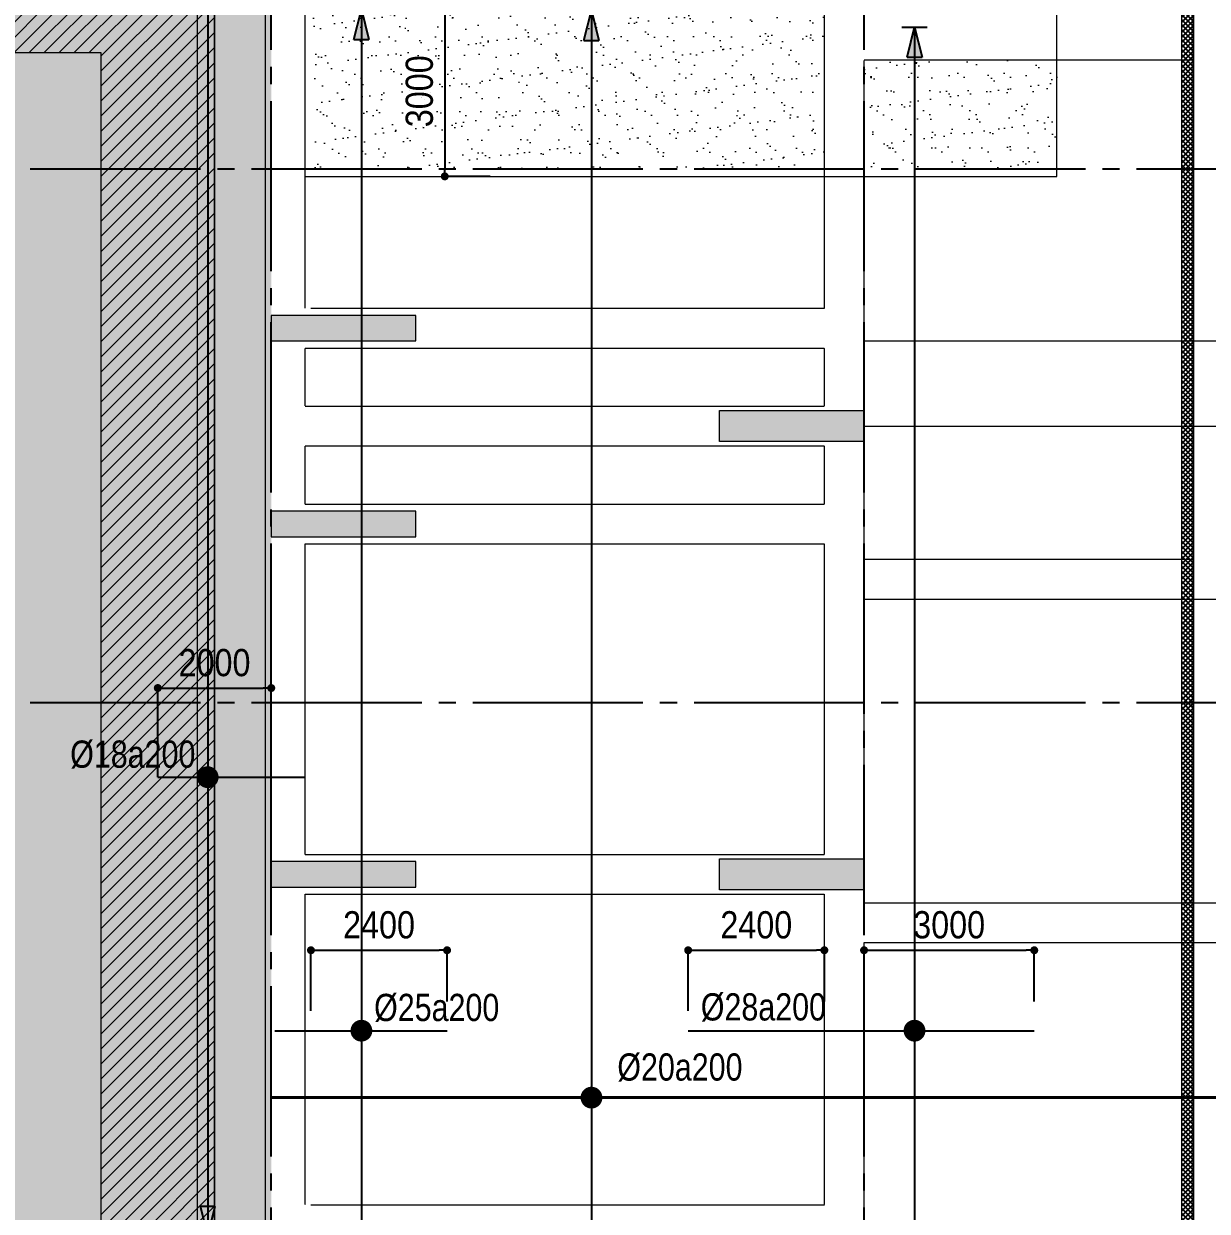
# Model space of a CAD drawing. Header units: millimetres. Extents: x -3819597 to -2591384, y 582389 to 820195.
# Drawn here: x -3676008 to -3655145, y 717169 to 738096 of the extents above; entities that cross this region are included whole.
import ezdxf
from ezdxf.enums import TextEntityAlignment as Align

# ---------------------------------------------------------------- set-up
doc = ezdxf.new("R2010")
doc.units = ezdxf.units.MM
doc.header["$MEASUREMENT"] = 0
for name, pattern in [('CENTER', [2, 1.25, -0.25, 0.25, -0.25]), ('CHG_XX_Damsan_Ham 2$0$CHG_XX_Damsan_Ham 2$0$HIDDEN', [0.375, 0.25, -0.125]), ('CHG_XX_Luoi truc$0$MB_Luoi truc$0$Center101', [13, 10, -1, 1, -1]), ('HIDDEN', [0.375, 0.25, -0.125])]:
    doc.linetypes.add(name, pattern=pattern)
doc.layers.get('0').update_dxf_attribs({"lineweight": 9})
doc.layers.get('Defpoints').update_dxf_attribs({"color": 10, "lineweight": 0})
for name, color, linetype in [('02HN. TEXT B', 1, 'Continuous'), ('08HN. SSS X', 6, 'Continuous'), ('12HN. GRID', 1, 'CENTER'), ("CHG_XX_Damsan_Ham 2$0$CHG_XX_Damsan_Ham 2$0$'S_General_Hatch_8", 8, 'Continuous'), ('CHG_XX_Damsan_Ham 2$0$DTE-MEP-REVISION-1', 2, 'Continuous'), ('CHG_XX_Luoi truc$0$Grid', 34, 'Continuous'), ('CHG_XX_Luoi truc$0$Grid Line', 8, 'CHG_XX_Luoi truc$0$MB_Luoi truc$0$Center101'), ('dim', 51, 'Continuous')]:
    doc.layers.add(name, color=color, linetype=linetype)
for name, color, linetype, lineweight in [('CHG_XX_Cot_Ham 2$0$COT', 5, 'Continuous', 13), ('CHG_XX_Cot_Ham 2$0$NS-Pier-H2', 150, 'Continuous', 13), ('CHG_XX_Cot_Ham 2$0$NS-Pier-H2 @ 1', 150, 'Continuous', 13), ('CHG_XX_Cot_Ham 2$0$NS-Pier-H2 @ 150', 150, 'Continuous', 13), ("CHG_XX_Damsan_Ham 2$0$CHG_XX_Damsan_Ham 2$0$'S_General_Hidden_1 Thin", 1, 'CHG_XX_Damsan_Ham 2$0$CHG_XX_Damsan_Ham 2$0$HIDDEN', 18), ('CHG_XX_Damsan_Ham 2$0$CHG_XX_Damsan_Ham 2$0$DBAO', 3, 'Continuous', 13), ('CHG_XX_Damsan_Ham 2$0$CHG_XX_Damsan_Ham 2$0$DTE-MEP-H-SLAB TEXT', 3, 'Continuous', 0), ('CHG_XX_Damsan_Ham 2$0$CHG_XX_Damsan_Ham 2$0$HATCH', 154, 'Continuous', 9), ('CHG_XX_Damsan_Ham 2$0$CHG_XX_Damsan_Ham 2$0$mach ngung thi cong', 6, 'Continuous', 13), ('CHG_XX_Damsan_Ham 2$0$CHG_XX_Damsan_Ham 2$0$Start hatch', 8, 'Continuous', 25), ('CHG_XX_Damsan_Ham 2$0$DTE-MEP-H-SLAB TEXT', 3, 'Continuous', 0), ('CHG_XX_Damsan_Ham 2$0$HATCH', 57, 'Continuous', 9), ('CHG_XX_Damsan_Ham 2$0$mach ngung thi cong', 6, 'Continuous', 13), ('thep chay suot', 5, 'HIDDEN', 40)]:
    doc.layers.add(name, color=color, linetype=linetype, lineweight=lineweight)
doc.styles.add('[HN042014]STYLE', font='arial.ttf', dxfattribs={"width": 0.8})
doc.styles.add('CHG_XX_Luoi truc$0$MB_Luoi truc$0$Grid A-F$0$VNI-HelveCB', font='VHELVCB_0.TTF')
doc.styles.add('MB_Luoi truc$0$Arial_C', font='arial.ttf', dxfattribs={"width": 0.85})
doc.dimstyles.new('200', dxfattribs={"dimscale": 200, "dimtxt": 2.4, "dimasz": 0.7, "dimexe": 0.0003, "dimexo": 0, "dimgap": 1, "dimtad": 1, "dimdec": 0, "dimzin": 12, "dimdsep": 46, "dimtxsty": 'MB_Luoi truc$0$Arial_C', "dimblk": 'MB_Luoi truc$0$_Dot', "dimcen": 0.5, "dimclrd": 256, "dimclre": 8, "dimclrt": 1, "dimadec": 0, "dimazin": 0, "dimtfac": 1, "dimtdec": 0, "dimtix": 1, "dimtmove": 2, "dimatfit": 3, "dimldrblk": 'MB_Luoi truc$0$HTT Arrow 30', "dimfxl": 1, "dimtolj": 1, "dimtzin": 0, "dimlwe": -1, "dimarcsym": 0})
pattern_1 = [(45, (273994.73, -8650), (-44.194174, 44.194174), []), (135, (273994.73, -8650), (-44.194174, -44.194174), [])]

# ---------------------------------------------------------------- blocks, each defined once
blk = doc.blocks.new('MB_Luoi truc$0$_Dot')
at = {"color": 0, "linetype": 'ByBlock', "lineweight": -2}
blk.add_line((-0.5, 0), (-1, 0), dxfattribs=at)
at = {"color": 0, "linetype": 'ByBlock', "const_width": 0.5}
blk.add_lwpolyline([(-0.25, 0, 1), (0.25, 0, 1)], format="xyb", close=True, dxfattribs=at)
blk = doc.blocks.new('*D510')
at = {"layer": 'Defpoints', "color": 0, "ltscale": 1500, "transparency": 16777216}
for p in [(-3667786, 738406), (-3668586, 735406), (-3667786, 735406)]:
    blk.add_point(p, dxfattribs=at)
at = {"layer": 'dim', "color": 8, "ltscale": 1500, "transparency": 16777216}
for p, q in [((-3667786, 738406), (-3668586, 738406)), ((-3667786, 735406), (-3668586, 735406))]:
    blk.add_line(p, q, dxfattribs=at)
at = {"layer": 'dim', "lineweight": -2, "ltscale": 1500, "transparency": 16777216}
blk.add_line((-3668586, 738266), (-3668586, 735546), dxfattribs=at)
at = {"layer": 'dim', "lineweight": -2, "ltscale": 1500, "transparency": 16777216, "xscale": 140, "yscale": 140, "zscale": 140}
for p, rotation in [((-3668586, 738406), 90), ((-3668586, 735406), 270)]:
    blk.add_blockref('MB_Luoi truc$0$_Dot', p, dxfattribs=dict(at, rotation=rotation))
at = {"layer": 'dim', "color": 1, "ltscale": 1500, "transparency": 16777216, "insert": (-3669032, 736906), "char_height": 480, "attachment_point": 5, "rotation": 90, "style": 'MB_Luoi truc$0$Arial_C'}
blk.add_mtext('\\A1;3000', dxfattribs=at)
blk = doc.blocks.new('MB_Luoi truc$0$HTT Arrow 30')
blk.add_hatch(color=256).paths.add_polyline_path([(-2.5, 0.375), (-2.5, -0.375), (0, 0)])
at = {"color": 0, "linetype": 'ByBlock', "lineweight": -2}
for p, q in [((0, 0), (-2.5, 0.375)), ((-2.5, -0.375), (-2.5, 0.375)), ((0, 0), (-2.5, -0.375))]:
    blk.add_line(p, q, dxfattribs=at)
blk = doc.blocks.new('*D651')
at = {"layer": 'Defpoints', "color": 0, "ltscale": 1500, "transparency": 16777216}
for p in [(-3668545, 721768), (-3668545, 720864), (-3670945, 720703)]:
    blk.add_point(p, dxfattribs=at)
at = {"layer": 'dim', "color": 8, "ltscale": 1500, "transparency": 16777216}
for p, q in [((-3670945, 720703), (-3670945, 721768)), ((-3668545, 720864), (-3668545, 721768))]:
    blk.add_line(p, q, dxfattribs=at)
at = {"layer": 'dim', "lineweight": -2, "ltscale": 1500, "transparency": 16777216}
blk.add_line((-3670805, 721768), (-3668685, 721768), dxfattribs=at)
at = {"layer": 'dim', "lineweight": -2, "ltscale": 1500, "transparency": 16777216, "xscale": 140, "yscale": 140, "zscale": 140, "rotation": 180}
blk.add_blockref('MB_Luoi truc$0$_Dot', (-3670945, 721768), dxfattribs=at)
at = {"layer": 'dim', "lineweight": -2, "ltscale": 1500, "transparency": 16777216, "xscale": 140, "yscale": 140, "zscale": 140}
blk.add_blockref('MB_Luoi truc$0$_Dot', (-3668545, 721768), dxfattribs=at)
at = {"layer": 'dim', "color": 1, "ltscale": 1500, "transparency": 16777216, "insert": (-3669745, 722213), "char_height": 480, "attachment_point": 5, "style": 'MB_Luoi truc$0$Arial_C'}
blk.add_mtext('\\A1;2400', dxfattribs=at)
blk = doc.blocks.new('*U652')
at = {"layer": '12HN. GRID', "linetype": 'Continuous'}
h = blk.add_hatch(color=256, dxfattribs=at)
h.dxf.hatch_style = 1
h.paths.add_polyline_path([(-44, 5823.4), (44, 5823.4), (0, 5999.4)])
at = {"layer": '08HN. SSS X', "linetype": 'ByBlock', "ltscale": 10}
for p, q in [((-509.4, 0), (503.6, 0)), ((-509.4, 0), (-509.4, 0)), ((503.6, 0), (503.6, 0))]:
    blk.add_line(p, q, dxfattribs=at)
at = {"layer": '12HN. GRID', "linetype": 'Continuous'}
for p, q in [((-44, 5823.4), (0, 5999.4)), ((0, 5999.4), (0, -4181.4)), ((0, 5999.4), (44, 5823.4)), ((-44, 5823.4), (44, 5823.4))]:
    blk.add_line(p, q, dxfattribs=at)
at = {"layer": '12HN. GRID', "linetype": 'Continuous', "const_width": 64, "flags": 128}
blk.add_lwpolyline([(-32, 0, 1), (32, 0, 1)], format="xyb", close=True, dxfattribs=at)
at = {"layer": '02HN. TEXT B', "linetype": 'ByBlock', "style": '[HN042014]STYLE', "width": 0.8, "flags": 8}
blk.add_attdef('1', text='', height=160, dxfattribs=at).set_placement((74.5, 136.6), align=Align.MIDDLE_LEFT)
blk.add_attdef('0', text='', height=160, dxfattribs=at).set_placement((1102.5, 160), align=Align.MIDDLE_CENTER)
at = {"layer": 'Defpoints', "color": 9, "linetype": 'ByBlock', "style": '[HN042014]STYLE', "width": 0.8, "flags": 9}
for tag, p in [('2', (3205.6, 13096.3)), ('3', (3205.6, 12691.5)), ('4', (3205.6, 12286.7)), ('5', (3205.6, 11896.3))]:
    blk.add_attdef(tag, text='', height=250, dxfattribs=at).set_placement(p, align=Align.MIDDLE_CENTER)
blk = doc.blocks.new('*D653')
at = {"layer": 'Defpoints', "color": 0, "ltscale": 1500, "transparency": 16777216}
for p in [(-3661895, 721768), (-3661895, 720864), (-3664296, 720703)]:
    blk.add_point(p, dxfattribs=at)
at = {"layer": 'dim', "color": 8, "ltscale": 1500, "transparency": 16777216}
for p, q in [((-3664296, 720703), (-3664296, 721768)), ((-3661895, 720864), (-3661895, 721768))]:
    blk.add_line(p, q, dxfattribs=at)
at = {"layer": 'dim', "lineweight": -2, "ltscale": 1500, "transparency": 16777216}
blk.add_line((-3664156, 721768), (-3662035, 721768), dxfattribs=at)
at = {"layer": 'dim', "lineweight": -2, "ltscale": 1500, "transparency": 16777216, "xscale": 140, "yscale": 140, "zscale": 140, "rotation": 180}
blk.add_blockref('MB_Luoi truc$0$_Dot', (-3664296, 721768), dxfattribs=at)
at = {"layer": 'dim', "lineweight": -2, "ltscale": 1500, "transparency": 16777216, "xscale": 140, "yscale": 140, "zscale": 140}
blk.add_blockref('MB_Luoi truc$0$_Dot', (-3661895, 721768), dxfattribs=at)
at = {"layer": 'dim', "color": 1, "ltscale": 1500, "transparency": 16777216, "insert": (-3663095, 722213), "char_height": 480, "attachment_point": 5, "style": 'MB_Luoi truc$0$Arial_C'}
blk.add_mtext('\\A1;2400', dxfattribs=at)
blk = doc.blocks.new('*D654')
at = {"layer": 'Defpoints', "color": 0, "ltscale": 1500, "transparency": 16777216}
for p in [(-3658195, 721768), (-3658195, 720864), (-3661195, 720703)]:
    blk.add_point(p, dxfattribs=at)
at = {"layer": 'dim', "color": 8, "ltscale": 1500, "transparency": 16777216}
for p, q in [((-3661195, 720703), (-3661195, 721768)), ((-3658195, 720864), (-3658195, 721768))]:
    blk.add_line(p, q, dxfattribs=at)
at = {"layer": 'dim', "lineweight": -2, "ltscale": 1500, "transparency": 16777216}
blk.add_line((-3661055, 721768), (-3658335, 721768), dxfattribs=at)
at = {"layer": 'dim', "lineweight": -2, "ltscale": 1500, "transparency": 16777216, "xscale": 140, "yscale": 140, "zscale": 140, "rotation": 180}
blk.add_blockref('MB_Luoi truc$0$_Dot', (-3661195, 721768), dxfattribs=at)
at = {"layer": 'dim', "lineweight": -2, "ltscale": 1500, "transparency": 16777216, "xscale": 140, "yscale": 140, "zscale": 140}
blk.add_blockref('MB_Luoi truc$0$_Dot', (-3658195, 721768), dxfattribs=at)
at = {"layer": 'dim', "color": 1, "ltscale": 1500, "transparency": 16777216, "insert": (-3659695, 722214), "char_height": 480, "attachment_point": 5, "style": 'MB_Luoi truc$0$Arial_C'}
blk.add_mtext('\\A1;3000', dxfattribs=at)
blk = doc.blocks.new('*U655')
at = {"layer": '12HN. GRID', "linetype": 'Continuous'}
h = blk.add_hatch(color=256, dxfattribs=at)
h.dxf.hatch_style = 1
h.paths.add_polyline_path([(-44, 5719.1), (44, 5719.1), (0, 5895.1)])
at = {"layer": '08HN. SSS X', "linetype": 'ByBlock', "ltscale": 10}
for p, q in [((-1330, 0), (703.6, 0)), ((-1330, 0), (-1330, 0)), ((703.6, 0), (703.6, 0))]:
    blk.add_line(p, q, dxfattribs=at)
at = {"layer": '12HN. GRID', "linetype": 'Continuous'}
for p, q in [((-75, 5895.1), (75, 5895.1)), ((-44, 5719.1), (0, 5895.1)), ((0, 5895.1), (0, -4181.4)), ((0, 5895.1), (44, 5719.1)), ((-44, 5719.1), (44, 5719.1))]:
    blk.add_line(p, q, dxfattribs=at)
at = {"layer": '12HN. GRID', "linetype": 'Continuous', "const_width": 64, "flags": 128}
blk.add_lwpolyline([(-32, 0, 1), (32, 0, 1)], format="xyb", close=True, dxfattribs=at)
at = {"layer": '02HN. TEXT B', "linetype": 'ByBlock', "style": '[HN042014]STYLE', "width": 0.8, "flags": 8}
blk.add_attdef('1', text='', height=160, dxfattribs=at).set_placement((-1255.7, 140), align=Align.MIDDLE_LEFT)
blk.add_attdef('0', text='', height=160, dxfattribs=at).set_placement((1102.5, 160), align=Align.MIDDLE_CENTER)
at = {"layer": 'Defpoints', "color": 9, "linetype": 'ByBlock', "style": '[HN042014]STYLE', "width": 0.8, "flags": 9}
for tag, p in [('2', (3205.6, 13096.3)), ('3', (3205.6, 12691.5)), ('4', (3205.6, 12286.7)), ('5', (3205.6, 11896.3))]:
    blk.add_attdef(tag, text='', height=250, dxfattribs=at).set_placement(p, align=Align.MIDDLE_CENTER)
blk = doc.blocks.new('*U715')
at = {"layer": '12HN. GRID', "linetype": 'Continuous'}
h = blk.add_hatch(color=256, dxfattribs=at)
h.dxf.hatch_style = 1
h.paths.add_polyline_path([(-44, 6210.8), (44, 6210.8), (0, 6386.8)])
for p, q in [((-44, 6210.8), (0, 6386.8)), ((0, 6386.8), (0, -3788.2)), ((0, 6386.8), (44, 6210.8)), ((-44, 6210.8), (44, 6210.8))]:
    blk.add_line(p, q, dxfattribs=at)
at = {"layer": '12HN. GRID', "linetype": 'Continuous', "const_width": 64, "flags": 128}
blk.add_lwpolyline([(-32, 0, 1), (32, 0, 1)], format="xyb", close=True, dxfattribs=at)
at = {"layer": 'thep chay suot', "linetype": 'HIDDEN', "ltscale": 10}
blk.add_line((-1881.7, 0), (7813.2, 0), dxfattribs=at)
at = {"layer": 'thep chay suot', "linetype": 'ByBlock', "ltscale": 0.001}
blk.add_line((-1881.7, 0), (-1881.7, 0), dxfattribs=at)
at = {"layer": '02HN. TEXT B', "linetype": 'ByBlock', "style": '[HN042014]STYLE', "width": 0.8, "flags": 8}
blk.add_attdef('0', text='', height=160, dxfattribs=at).set_placement((-351.3, 260), align=Align.MIDDLE_CENTER)
blk.add_attdef('1', text='', height=160, dxfattribs=at).set_placement((151.8, 180), align=Align.MIDDLE_LEFT)
at = {"layer": 'Defpoints', "color": 9, "linetype": 'ByBlock', "style": '[HN042014]STYLE', "width": 0.8, "flags": 9}
for tag, p in [('2', (-15733.8, -1000)), ('3', (-15733.8, -1404.8)), ('4', (-15733.8, -1809.5)), ('5', (-15733.8, -2200))]:
    blk.add_attdef(tag, text='', height=250, dxfattribs=at).set_placement(p, align=Align.MIDDLE_CENTER)
blk = doc.blocks.new('*U739')
at = {"layer": '12HN. GRID', "linetype": 'Continuous'}
h = blk.add_hatch(color=256, dxfattribs=at)
h.dxf.hatch_style = 1
h.paths.add_polyline_path([(0, -2695.7), (44, -2519.7), (-44, -2519.7)])
at = {"layer": '08HN. SSS X', "linetype": 'ByBlock', "ltscale": 10}
for p, q in [((-293.4, 0), (567.2, 0)), ((-293.4, 0), (-293.4, 0)), ((567.2, 0), (567.2, 0))]:
    blk.add_line(p, q, dxfattribs=at)
at = {"layer": '12HN. GRID', "linetype": 'Continuous'}
for p, q in [((0, 5704.2), (0, -2695.7)), ((-44, -2519.7), (44, -2519.7)), ((-44, -2519.7), (0, -2695.7)), ((0, -2695.7), (44, -2519.7))]:
    blk.add_line(p, q, dxfattribs=at)
at = {"layer": '12HN. GRID', "linetype": 'Continuous', "const_width": 64, "flags": 128}
blk.add_lwpolyline([(-32, 0, 1), (32, 0, 1)], format="xyb", close=True, dxfattribs=at)
at = {"layer": '02HN. TEXT B', "linetype": 'ByBlock', "style": '[HN042014]STYLE', "width": 0.8, "flags": 8}
blk.add_attdef('1', text='', height=160, dxfattribs=at).set_placement((-808, 135.3), align=Align.MIDDLE_LEFT)
blk.add_attdef('0', text='', height=160, dxfattribs=at).set_placement((1102.5, 160), align=Align.MIDDLE_CENTER)
at = {"layer": 'Defpoints', "color": 9, "linetype": 'ByBlock', "style": '[HN042014]STYLE', "width": 0.8, "flags": 9}
for tag, p in [('2', (3368.8, 12888.4)), ('3', (3368.8, 12483.6)), ('4', (3368.8, 12078.9)), ('5', (3368.8, 11688.4))]:
    blk.add_attdef(tag, text='', height=250, dxfattribs=at).set_placement(p, align=Align.MIDDLE_CENTER)
blk = doc.blocks.new('*D738')
at = {"layer": 'Defpoints', "color": 0, "ltscale": 1500, "transparency": 16777216}
for p in [(-3671645, 726389), (-3673645, 724818), (-3671645, 724818)]:
    blk.add_point(p, dxfattribs=at)
at = {"layer": 'dim', "color": 8, "ltscale": 1500, "transparency": 16777216}
for p, q in [((-3673645, 724818), (-3673645, 726389)), ((-3671645, 724818), (-3671645, 726389))]:
    blk.add_line(p, q, dxfattribs=at)
at = {"layer": 'dim', "lineweight": -2, "ltscale": 1500, "transparency": 16777216}
blk.add_line((-3673505, 726389), (-3671785, 726389), dxfattribs=at)
at = {"layer": 'dim', "lineweight": -2, "ltscale": 1500, "transparency": 16777216, "xscale": 140, "yscale": 140, "zscale": 140, "rotation": 180}
blk.add_blockref('MB_Luoi truc$0$_Dot', (-3673645, 726389), dxfattribs=at)
at = {"layer": 'dim', "lineweight": -2, "ltscale": 1500, "transparency": 16777216, "xscale": 140, "yscale": 140, "zscale": 140}
blk.add_blockref('MB_Luoi truc$0$_Dot', (-3671645, 726389), dxfattribs=at)
at = {"layer": 'dim', "color": 1, "ltscale": 1500, "transparency": 16777216, "insert": (-3672645, 726834), "char_height": 480, "attachment_point": 5, "style": 'MB_Luoi truc$0$Arial_C'}
blk.add_mtext('\\A1;2000', dxfattribs=at)
blk = doc.blocks.new('*U1035')
at = {"layer": 'CHG_XX_Cot_Ham 2$0$NS-Pier-H2 @ 1'}
h = blk.add_hatch(color=256, dxfattribs=at)
h.dxf.hatch_style = 1
h.paths.add_polyline_path([(450, 0), (0, 0), (0, -2550), (450, -2550)])
at = {"layer": 'CHG_XX_Cot_Ham 2$0$NS-Pier-H2 @ 150'}
h = blk.add_hatch(color=256, dxfattribs=at)
h.dxf.hatch_style = 1
h.paths.add_polyline_path([(450, 0), (0, 0), (0, -2550), (450, -2550)])
blk = doc.blocks.new('CHG_XX_Cot_Ham 2$0$Block A_C450x2250')
at = {"layer": 'CHG_XX_Cot_Ham 2$0$NS-Pier-H2'}
blk.add_lwpolyline([(450, -2550), (0, -2550), (0, 0), (450, 0)], close=True, dxfattribs=at)
blk.add_blockref('*U1035', (0, 0), dxfattribs=at)
blk = doc.blocks.new('*U1038')
at = {"layer": 'CHG_XX_Cot_Ham 2$0$NS-Pier-H2 @ 1'}
h = blk.add_hatch(color=256, dxfattribs=at)
h.dxf.hatch_style = 1
h.paths.add_polyline_path([(550, 0), (0, 0), (0, -2550), (550, -2550)])
at = {"layer": 'CHG_XX_Cot_Ham 2$0$NS-Pier-H2 @ 150'}
h = blk.add_hatch(color=256, dxfattribs=at)
h.dxf.hatch_style = 1
h.paths.add_polyline_path([(550, 0), (0, 0), (0, -2550), (550, -2550)])
blk = doc.blocks.new('CHG_XX_Cot_Ham 2$0$550x2550')
at = {"layer": 'CHG_XX_Cot_Ham 2$0$NS-Pier-H2'}
blk.add_lwpolyline([(550, -2550), (0, -2550), (0, 0), (550, 0)], close=True, dxfattribs=at)
blk.add_blockref('*U1038', (0, 0), dxfattribs=at)
blk = doc.blocks.new('*U1029')
at = {"layer": 'CHG_XX_Luoi truc$0$Grid Line'}
blk.add_line((0, 0), (0, 608), dxfattribs=at)
at = {"layer": 'CHG_XX_Luoi truc$0$Grid', "lineweight": -2, "style": 'CHG_XX_Luoi truc$0$MB_Luoi truc$0$Grid A-F$0$VNI-HelveCB'}
for tag, p in [('GRIDSUB', (0, 617)), ('GRID', (0, -9))]:
    blk.add_attdef(tag, text='', height=5, dxfattribs=at).set_placement(p, align=Align.MIDDLE)
blk = doc.blocks.new('*U1031')
at = {"layer": 'CHG_XX_Luoi truc$0$Grid Line'}
blk.add_line((0, 0), (0, 438), dxfattribs=at)
at = {"layer": 'CHG_XX_Luoi truc$0$Grid', "lineweight": -2, "style": 'CHG_XX_Luoi truc$0$MB_Luoi truc$0$Grid A-F$0$VNI-HelveCB'}
for tag, p in [('GRIDSUB', (0, 447)), ('GRID', (0, -9))]:
    blk.add_attdef(tag, text='', height=5, dxfattribs=at).set_placement(p, align=Align.MIDDLE)
blk = doc.blocks.new('CHG_XX_Luoi truc')
at = {"layer": 'CHG_XX_Luoi truc$0$Grid', "xscale": 300, "yscale": 300, "zscale": 300}
for p in [(76850, -12747), (87300, -12747)]:
    blk.add_blockref('*U1029', p, dxfattribs=at)
at = {"layer": 'CHG_XX_Luoi truc$0$Grid', "xscale": 300.0000000000013, "yscale": 300.0000000000013, "zscale": 300.0000000000013, "rotation": 90}
for p in [(110703, 125550), (110703, 116150)]:
    blk.add_blockref('*U1031', p, dxfattribs=at)
blk = doc.blocks.new('CHG_XX_Cot_Ham 2')
at = {"layer": 'CHG_XX_Cot_Ham 2$0$NS-Pier-H2'}
h = blk.add_hatch(color=256, dxfattribs=at)
h.dxf.hatch_style = 1
h.paths.add_polyline_path([(99639.2, 163400), (-10900, 163400), (-10900, 85450), (-300, 85450), (-300, 84050), (32350, 84050), (32350, -9000), (103575.5, -9000), (106050, -6022), (106050, 158254.3)])
h.paths.add_polyline_path([(99533.7, 163100), (105750, 158110.4), (105750, 90450), (105650, 90450), (105750, 90450), (105750, 13850), (105750, 13722.3), (105750, -5913.6), (103434.7, -8700), (93599.8, -8700), (93299.8, -8700), (32650, -8700), (32650, 84350), (0, 84350), (0, 85750), (-10600, 85750), (-10600, 163100), (93600, 163100)], flags=16)
at = {"layer": 'CHG_XX_Cot_Ham 2$0$COT', "xscale": -1, "rotation": 90}
for p in [(76850, 122975), (76850, 119525)]:
    blk.add_blockref('CHG_XX_Cot_Ham 2$0$Block A_C450x2250', p, dxfattribs=at)
at = {"layer": 'CHG_XX_Cot_Ham 2$0$NS-Pier-H2'}
blk.add_blockref('CHG_XX_Luoi truc', (0, 0), dxfattribs=at)
at = {"layer": 'CHG_XX_Cot_Ham 2$0$NS-Pier-H2', "rotation": 90}
for p in [(84750, 120750), (84750, 112850)]:
    blk.add_blockref('CHG_XX_Cot_Ham 2$0$550x2550', p, dxfattribs=at)
at = {"layer": 'CHG_XX_Cot_Ham 2$0$NS-Pier-H2', "xscale": -1, "rotation": 90}
blk.add_blockref('CHG_XX_Cot_Ham 2$0$Block A_C450x2250', (76850, 113350), dxfattribs=at)
blk = doc.blocks.new('CHG_XX_Damsan_Ham 2$0$CHG_XX_Damsan_Ham 2$0$sdfsgdh')
at = {"layer": 'CHG_XX_Damsan_Ham 2$0$CHG_XX_Damsan_Ham 2$0$Start hatch', "ltscale": 0.5}
h = blk.add_hatch(dxfattribs=at)
h.set_pattern_fill('ANSI37', color=256, scale=500)
h.set_pattern_definition(pattern_1)
h.paths.add_polyline_path([(103800, -3), (103600, -3), (103600, -403), (102202, -403), (102202, 1800), (102002, 1800), (102002, -603), (103600, -603), (103600, -36361), (103800, -36361)])
h = blk.add_hatch(dxfattribs=at)
h.set_pattern_fill('ANSI37', color=256, scale=500)
h.set_pattern_definition(pattern_1)
h.paths.add_polyline_path([(103800, -36361), (103600, -36361), (103600, -74225), (103800, -74225)])
at = {"layer": 'CHG_XX_Damsan_Ham 2$0$DTE-MEP-H-SLAB TEXT', "color": 2, "ltscale": 0.5, "flags": 128}
blk.add_lwpolyline([(103600, -74225), (103600, -603)], dxfattribs=at)
at = {"layer": 'CHG_XX_Damsan_Ham 2$0$DTE-MEP-REVISION-1', "ltscale": 0.5}
blk.add_line((103800, -3), (103800, -74225), dxfattribs=at)
blk = doc.blocks.new('CHG_XX_Damsan_Ham 2', base_point=(3089256, -609981))
at = {"layer": "CHG_XX_Damsan_Ham 2$0$CHG_XX_Damsan_Ham 2$0$'S_General_Hatch_8"}
h = blk.add_hatch(dxfattribs=at)
h.set_pattern_fill('CROSS', color=256, scale=2000)
edge = h.paths.add_edge_path()
edge.add_line((76750, 42625), (76750, 65250))
edge.add_line((76750, 65250), (76750, 65850))
edge.add_line((76750, 65850), (77900, 65850))
edge.add_line((77900, 65850), (77900, 89350))
edge.add_line((77900, 89350), (76850, 89350))
edge.add_line((76850, 89350), (76850, 90650))
edge.add_line((76850, 90650), (76852, 131950))
edge.add_line((76852, 131950), (51950, 131950))
edge.add_line((51950, 131950), (51950, 130600))
edge.add_line((51950, 130600), (22700, 130600))
edge.add_line((22700, 130600), (22700, 84050))
edge.add_line((22700, 84050), (32350, 84050))
edge.add_line((32350, 84050), (32350, 22700))
edge.add_line((32350, 22700), (76500, 22700))
edge.add_line((76500, 22700), (76500, 23518))
edge.add_line((76500, 23518), (76750, 23518))
edge.add_line((76750, 23518), (76750, 42625))
edge.add_line((76750, 42625), (76750, 43198))
at = {"layer": 'CHG_XX_Damsan_Ham 2$0$CHG_XX_Damsan_Ham 2$0$HATCH'}
h = blk.add_hatch(dxfattribs=at)
h.set_pattern_fill('ANSI31', color=256, scale=1500)
h.set_pattern_definition([(45, (-2702289.21, 609981.01), (-132.582521, 132.582521), [])])
h.paths.add_polyline_path([(32350, 25700), (73852, 25700), (73852, 127600), (25700, 127600), (25700, 84350), (23700, 84350), (23700, 129600), (75851, 129600), (75851, 23700), (32350, 23700)])
at = {"layer": 'CHG_XX_Damsan_Ham 2$0$HATCH'}
h = blk.add_hatch(dxfattribs=at)
h.set_pattern_fill('AR-SAND', color=256, scale=262.5)
h.paths.add_polyline_path([(86600, 128425), (77550, 128425), (77550, 125550), (86600, 125550)])
h = blk.add_hatch(dxfattribs=at)
h.set_pattern_fill('AR-SAND', color=256, scale=262.5)
h.paths.add_polyline_path([(90700, 127475), (87300, 127475), (87300, 125550), (90700, 125550)])
at = {"layer": "CHG_XX_Damsan_Ham 2$0$CHG_XX_Damsan_Ham 2$0$'S_General_Hidden_1 Thin", "ltscale": 10}
for p, q in [((90700, 125425), (90700, 140025)), ((76750, 89350), (76750, 131950)), ((77450, 123100), (77450, 128425)), ((86600, 123100), (86600, 128425)), ((93100, 127475), (87300, 127475)), ((87300, 122525), (87300, 127475)), ((93100, 127475), (93100, 118675)), ((77450, 125425), (90700, 125425)), ((77550, 123100), (86600, 123100)), ((87300, 122525), (98250, 122525)), ((77450, 121375), (77450, 122400)), ((77450, 122400), (86600, 122400)), ((86600, 121375), (86600, 122400)), ((77450, 121375), (86600, 121375)), ((87300, 118675), (87300, 121025)), ((87300, 121025), (98250, 121025)), ((77450, 119650), (77450, 120675)), ((77450, 120675), (86600, 120675)), ((86600, 119650), (86600, 120675)), ((77450, 119650), (86600, 119650)), ((77450, 113475), (77450, 118950)), ((77450, 118950), (86600, 118950)), ((86600, 113475), (86600, 118950)), ((93100, 118675), (87300, 118675)), ((87300, 112625), (87300, 117975)), ((87300, 117975), (98250, 117975)), ((77450, 113475), (86600, 113475)), ((77450, 107300), (77450, 112775)), ((77450, 112775), (86600, 112775)), ((86600, 107300), (86600, 112775)), ((87300, 112625), (98250, 112625)), ((87300, 106125), (87300, 111925)), ((87300, 111925), (98250, 111925)), ((77550, 107300), (86600, 107300))]:
    blk.add_line(p, q, dxfattribs=at)
at = {"layer": 'CHG_XX_Damsan_Ham 2$0$CHG_XX_Damsan_Ham 2$0$HATCH'}
blk.add_lwpolyline([(32350, 25700), (73852, 25700), (73852, 127600), (25700, 127600), (25700, 84350), (23700, 84350), (23700, 129600), (75851, 129600), (75851, 23700), (32350, 23700), (32350, 25700)], dxfattribs=at)
at = {"layer": 'CHG_XX_Damsan_Ham 2$0$CHG_XX_Damsan_Ham 2$0$mach ngung thi cong'}
blk.add_lwpolyline([(23700, 90148), (-100, 90150), (-100, 153400), (99650, 153400), (99650, 71950), (75851, 71950), (75851, 88800), (75851, 88800), (75851, 129600), (23700, 129600)], close=True, dxfattribs=at)
at = {"layer": 'CHG_XX_Damsan_Ham 2$0$mach ngung thi cong'}
blk.add_lwpolyline([(23900, 90148), (-100, 90150), (-100, 153400), (99650, 153400), (99650, 71950), (75549, 71950), (75549, 88800), (75549, 88800), (75549, 129500), (23900, 129500)], close=True, dxfattribs=at)
at = {"layer": 'CHG_XX_Damsan_Ham 2$0$CHG_XX_Damsan_Ham 2$0$DBAO'}
blk.add_blockref('CHG_XX_Cot_Ham 2', (0, 0), dxfattribs=at)
at = {"layer": 'CHG_XX_Damsan_Ham 2$0$CHG_XX_Damsan_Ham 2$0$DTE-MEP-H-SLAB TEXT'}
blk.add_blockref('CHG_XX_Damsan_Ham 2$0$CHG_XX_Damsan_Ham 2$0$sdfsgdh', (-10700, 160900), dxfattribs=at)
at = {"layer": 'CHG_XX_Damsan_Ham 2$0$HATCH'}
blk.add_blockref('CHG_XX_Cot_Ham 2', (0, 0), dxfattribs=at)

msp = doc.modelspace()

# ---------------------------------------------------------------- block references
at = {"layer": '08HN. SSS X', "linetype": 'Continuous'}
ref = msp.add_blockref('*U739', (-3672765.2, 724818.3), dxfattribs=dict(at, xscale=3, yscale=3, zscale=3))
ref.add_attrib('1', '%%c18a200', dxfattribs={"layer": '02HN. TEXT B', "linetype": 'ByBlock', "height": 480, "style": '[HN042014]STYLE', "width": 0.8}).set_placement((-3675189.3, 725224.2), align=Align.MIDDLE_LEFT)
ref = msp.add_blockref('*U652', (-3670055.5, 720350.2), dxfattribs=dict(at, xscale=3, yscale=3, zscale=3))
ref.add_attrib('1', '%%c25a200', dxfattribs={"layer": '02HN. TEXT B', "linetype": 'ByBlock', "height": 480, "style": '[HN042014]STYLE', "width": 0.8}).set_placement((-3669832, 720760.1), align=Align.MIDDLE_LEFT)
ref = msp.add_blockref('*U655', (-3660305.5, 720350.2), dxfattribs=dict(at, xscale=3, yscale=3, zscale=3))
ref.add_attrib('1', '%%c28a200', dxfattribs={"layer": '02HN. TEXT B', "linetype": 'ByBlock', "height": 480, "style": '[HN042014]STYLE', "width": 0.8}).set_placement((-3664072.8, 720770.2), align=Align.MIDDLE_LEFT)
at = {"layer": 'dim', "ltscale": 1500}
msp.add_blockref('CHG_XX_Damsan_Ham 2', (-659239.3, 0), dxfattribs=at)
at = {"layer": 'thep chay suot'}
ref = msp.add_blockref('*U715', (-3666000.1, 719170.7), dxfattribs=dict(at, xscale=3, yscale=3, zscale=3))
ref.add_attrib('1', '%%c20a200', dxfattribs={"layer": '02HN. TEXT B', "linetype": 'ByBlock', "height": 480, "style": '[HN042014]STYLE', "width": 0.8}).set_placement((-3665544.7, 719710.7), align=Align.MIDDLE_LEFT)

# ---------------------------------------------------------------- dimensions: what is measured, and where the dimension line sits
at = {"layer": 'dim', "ltscale": 1500}
dim = msp.add_linear_dim(base=(-3668586.3, 735406), p1=(-3667786.3, 738406), p2=(-3667786.3, 735406), angle=90, dimstyle='200', override={"dimfxl": 8, "dimfxlon": 1, "dimarcsym": 1}, dxfattribs=at)
dim.commit()
dim.dimension.update_dxf_attribs({"geometry": '*D510', "text_midpoint": (-3669031.5, 736906)})
for base, p1, p2, picture, middle in [((-3671645.2, 726389.3), (-3673645.4, 724818.3), (-3671645.2, 724818.3), '*D738', (-3672645.3, 726834.3)), ((-3668544.9, 721768.3), (-3670945.2, 720702.6), (-3668544.9, 720864.1), '*D651', (-3669745, 722213.4)), ((-3661895.2, 721768.3), (-3664295.5, 720702.6), (-3661895.2, 720864.1), '*D653', (-3663095.4, 722213.4)), ((-3658194.9, 721768.3), (-3661195.2, 720702.6), (-3658194.9, 720864.1), '*D654', (-3659695, 722213.6))]:
    dim = msp.add_linear_dim(base=base, p1=p1, p2=p2, dimstyle='200', override={"dimfxl": 8, "dimfxlon": 1, "dimarcsym": 1}, dxfattribs=at)
    dim.commit()
    dim.dimension.update_dxf_attribs({"geometry": picture, "text_midpoint": middle})

doc.saveas('drawing.dxf')
